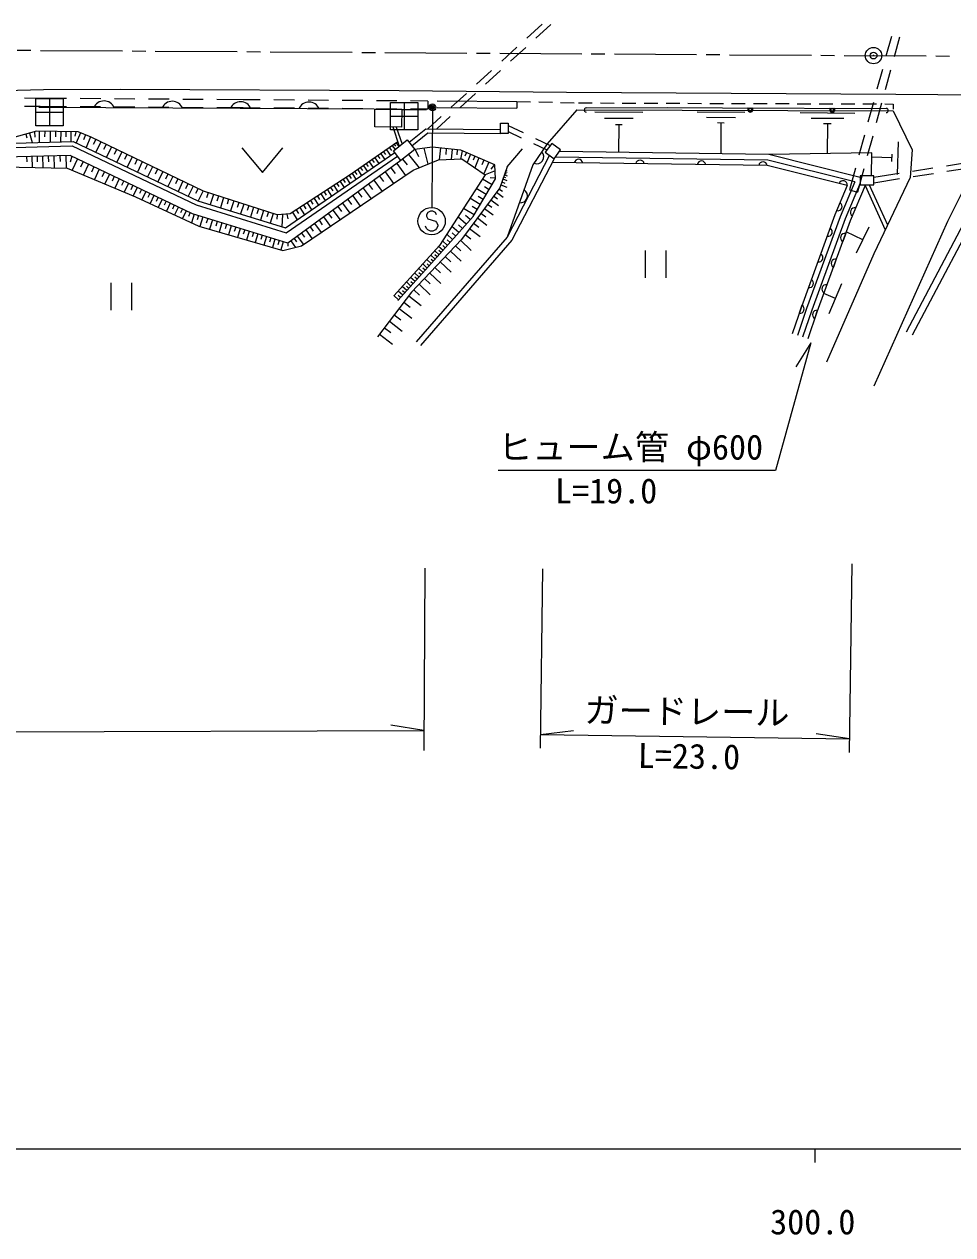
# Model space of a CAD drawing. Units: millimetres, scale not verified. Extents: x 40000 to 680000, y 20000 to 380000.
# Drawn here: x 310154 to 378088, y 198715 to 287324 of the extents above; entities that cross this region are included whole.
import ezdxf
from ezdxf.enums import TextEntityAlignment as Align

# ---------------------------------------------------------------- set-up
doc = ezdxf.new("R2010")
doc.units = ezdxf.units.MM
doc.header["$LTSCALE"] = 1000
doc.header["$PDMODE"] = 32
doc.header["$PDSIZE"] = 500
for name, color, linetype, lineweight in [('M-BGD', 7, 'Continuous', 13), ('M-BMK', 2, 'Continuous', 13), ('M-BMK-ROW', 7, 'Continuous', 13), ('M-BMK-SRVR', 7, 'Continuous', 13), ('M-STR-HTXT', 7, 'Continuous', 13), ('M-STR-STRC', 7, 'Continuous', 13), ('M-TTL-BAND', 7, 'Continuous', 25)]:
    doc.layers.add(name, color=color, linetype=linetype, lineweight=lineweight)
doc.styles.add('ＭＳ ゴシック', font='')
doc.styles.get('ＭＳ ゴシック').set_extended_font_data('MS Gothic')

msp = doc.modelspace()

# ---------------------------------------------------------------- linework, layer by layer
at = {"layer": 'M-BGD'}
for p, q in [((346929, 286311), (348036, 287324)), ((347586, 286303), (348693, 287315)), ((373593, 286428), (373198, 284981)), ((374200, 286375), (373806, 284928)), ((345085, 284623), (346192, 285636)), ((345742, 284615), (346849, 285627)), ((343241, 282935), (344348, 283948)), ((343898, 282927), (345005, 283939)), ((372935, 284016), (372541, 282569)), ((373543, 283963), (373148, 282516)), ((311325, 281898), (310166, 281901)), ((313248, 281884), (311325, 281898)), ((315748, 281866), (314248, 281877)), ((318248, 281848), (316748, 281859)), ((320748, 281831), (319248, 281841)), ((323248, 281813), (321748, 281823)), ((326171, 281792), (324248, 281806)), ((327426, 281784), (326171, 281792)), ((329926, 281767), (328426, 281777)), ((341397, 281247), (342504, 282260)), ((342054, 281239), (343161, 282251)), ((311322, 281298), (310164, 281301)), ((335759, 281099), (311224, 281239)), ((313245, 281284), (311322, 281298)), ((315745, 281266), (314245, 281277)), ((318244, 281248), (316745, 281259)), ((320744, 281231), (319244, 281241)), ((323244, 281213), (321744, 281223)), ((326167, 281192), (324244, 281206)), ((327421, 281184), (326167, 281192)), ((329921, 281167), (328421, 281177)), ((332421, 281150), (330921, 281160)), ((332425, 281750), (330925, 281760)), ((334921, 281133), (333421, 281143)), ((334925, 281733), (333425, 281743)), ((337421, 281117), (335921, 281127)), ((337425, 281717), (335925, 281727)), ((339591, 281063), (337837, 281064)), ((339676, 281102), (338421, 281110)), ((339680, 281702), (338425, 281710)), ((339680, 281702), (339676, 281102)), ((340365, 281217), (346194, 281171)), ((340369, 281717), (346198, 281671)), ((346198, 281671), (346194, 281171)), ((346198, 281671), (347198, 281647)), ((347798, 281633), (348797, 281610)), ((349397, 281595), (350397, 281572)), ((350595, 281065), (373727, 280983)), ((350710, 281564), (351710, 281561)), ((352310, 281559), (353310, 281555)), ((353910, 281553), (354910, 281549)), ((355510, 281547), (356510, 281544)), ((357110, 281542), (358110, 281538)), ((358710, 281536), (359710, 281532)), ((360310, 281530), (361310, 281527)), ((361910, 281525), (362910, 281521)), ((363510, 281519), (364510, 281516)), ((365110, 281513), (366110, 281510)), ((366710, 281508), (367710, 281504)), ((368310, 281502), (369310, 281499)), ((369910, 281497), (370910, 281493)), ((371510, 281491), (372510, 281487)), ((372278, 281604), (371883, 280157)), ((372885, 281551), (372491, 280104)), ((373110, 281485), (373729, 281483)), ((373729, 281483), (373727, 281102)), ((339672, 279668), (340660, 280572)), ((340332, 279662), (341317, 280563)), ((355403, 280856), (351903, 280883)), ((354700, 280411), (352600, 280428)), ((362884, 280859), (359384, 280885)), ((362181, 280474), (360081, 280490)), ((361373, 280090), (360883, 280094)), ((361128, 280092), (361110, 277830)), ((370920, 280797), (366920, 280827)), ((370117, 280413), (367717, 280431)), ((369194, 280030), (368634, 280034)), ((368914, 280032), (368897, 277853)), ((310271, 279280), (310347, 279001)), ((310550, 279355), (310739, 278663)), ((310897, 279450), (310926, 279064)), ((311250, 279485), (311237, 278677)), ((311655, 279479), (311648, 279074)), ((312059, 279472), (312047, 278700)), ((312445, 279466), (312439, 279080)), ((312832, 279460), (312820, 278722)), ((313201, 279454), (313195, 279085)), ((313570, 279448), (313558, 278743)), ((313922, 279442), (313850, 279131)), ((314262, 279377), (313959, 278635)), ((314633, 279225), (314482, 278854)), ((337110, 279802), (337590, 278386)), ((337375, 279799), (337798, 278550)), ((338314, 278681), (339539, 279669)), ((338512, 278430), (339675, 279368)), ((339539, 279669), (344990, 279624)), ((339675, 279368), (344987, 279324)), ((345549, 279920), (346645, 279398)), ((345549, 279477), (346521, 279014)), ((353891, 279968), (353401, 279971)), ((353646, 279970), (353630, 277935)), ((371620, 279192), (371226, 277745)), ((372228, 279139), (371833, 277692)), ((315004, 279073), (314684, 278290)), ((315387, 278893), (315203, 278512)), ((315768, 278710), (315402, 277949)), ((316148, 278527), (315965, 278146)), ((316529, 278344), (316164, 277586)), ((326075, 278275), (327575, 276475)), ((327575, 276475), (329075, 278275)), ((336870, 278285), (337018, 278072)), ((337084, 278433), (337283, 278146)), ((337227, 278533), (337327, 278389)), ((337371, 278633), (337559, 278362)), ((339381, 278245), (339683, 277078)), ((339990, 278332), (340008, 277860)), ((340602, 278267), (340511, 277403)), ((347424, 278584), (348396, 278121)), ((347548, 278968), (348644, 278446)), ((374038, 276327), (374128, 278725)), ((310325, 277630), (310336, 277252)), ((310703, 277641), (310726, 276848)), ((311100, 277652), (311111, 277256)), ((311497, 277664), (311520, 276833)), ((311912, 277675), (311924, 277260)), ((312328, 277687), (312352, 276817)), ((312763, 277700), (312775, 277264)), ((313198, 277712), (313224, 276800)), ((313640, 277658), (313518, 277236)), ((314052, 277462), (313663, 276646)), ((316908, 278161), (316725, 277782)), ((317287, 277979), (316923, 277224)), ((317664, 277797), (317482, 277420)), ((318041, 277616), (317680, 276865)), ((318417, 277435), (318236, 277059)), ((335598, 277402), (335745, 277191)), ((335809, 277548), (336103, 277125)), ((336020, 277695), (336167, 277483)), ((336232, 277842), (336527, 277417)), ((336444, 277989), (336592, 277777)), ((336657, 278137), (336953, 277710)), ((337841, 277453), (338177, 277025)), ((338269, 277788), (339037, 276810)), ((338765, 278156), (338999, 277633)), ((341035, 278221), (340989, 277789)), ((341467, 278176), (341388, 277432)), ((341838, 278136), (341799, 277765)), ((342201, 278064), (342066, 277455)), ((342508, 277932), (342396, 277672)), ((342815, 277800), (342554, 277195)), ((343117, 277670), (342987, 277367)), ((343420, 277540), (343109, 276819)), ((343780, 277384), (343625, 277024)), ((345494, 276879), (346604, 278191)), ((373633, 277543), (372167, 277598)), ((373623, 277263), (373644, 277823)), ((314460, 277267), (314265, 276859)), ((314868, 277073), (314497, 276294)), ((315257, 276888), (315072, 276498)), ((315647, 276702), (315293, 275959)), ((316018, 276525), (315841, 276154)), ((318792, 277254), (318432, 276506)), ((319167, 277074), (318987, 276700)), ((319541, 276894), (319182, 276149)), ((319913, 276715), (319734, 276343)), ((320286, 276536), (319929, 275794)), ((334344, 276530), (334488, 276322)), ((334552, 276674), (334841, 276257)), ((334760, 276819), (334905, 276611)), ((334969, 276964), (335260, 276545)), ((335178, 277110), (335324, 276900)), ((335388, 277255), (335680, 276834)), ((336557, 276507), (337177, 275660)), ((336981, 276817), (337291, 276394)), ((337405, 277127), (338047, 276249)), ((344141, 277229), (343771, 276370)), ((344616, 276593), (343876, 276299)), ((344570, 277044), (344295, 276714)), ((345367, 276530), (345483, 276487)), ((345409, 276647), (345468, 276626)), ((345452, 276765), (345490, 276751)), ((370963, 276780), (370531, 275195)), ((371570, 276727), (371110, 275037)), ((376631, 276784), (375150, 276551)), ((379101, 277172), (377619, 276939)), ((379136, 276773), (377654, 276540)), ((316390, 276349), (316052, 275639)), ((316745, 276180), (316576, 275825)), ((317100, 276011), (316778, 275333)), ((317439, 275849), (317278, 275511)), ((317778, 275688), (317470, 275041)), ((320657, 276357), (320478, 275986)), ((321028, 276179), (320672, 275440)), ((321397, 276001), (321219, 275632)), ((321766, 275824), (321412, 275088)), ((322134, 275647), (321957, 275279)), ((333035, 275665), (333183, 275437)), ((333263, 275813), (333551, 275369)), ((333485, 275957), (333629, 275735)), ((333707, 276101), (333987, 275669)), ((333923, 276241), (334063, 276025)), ((334136, 276386), (334425, 275970)), ((335344, 275620), (335633, 275225)), ((335739, 275909), (336337, 275091)), ((336148, 276208), (336447, 275799)), ((344385, 275567), (343677, 275991)), ((344643, 276045), (344233, 276083)), ((345095, 275780), (345315, 275700)), ((345175, 276001), (345468, 275894)), ((345228, 276148), (345375, 276095)), ((345281, 276295), (345477, 276224)), ((345324, 276412), (345422, 276377)), ((371978, 275578), (373313, 272629)), ((374162, 276396), (372313, 276105)), ((374196, 275996), (372313, 275701)), ((376666, 276384), (375184, 276152)), ((318101, 275534), (317947, 275211)), ((318425, 275380), (318131, 274763)), ((318734, 275233), (318587, 274924)), ((319042, 275086), (318754, 274481)), ((319345, 274942), (319201, 274639)), ((319648, 274798), (319362, 274198)), ((322502, 275470), (322149, 274737)), ((322868, 275293), (322692, 274927)), ((323234, 275117), (322886, 274393)), ((323615, 274989), (323492, 274606)), ((323997, 274867), (323759, 274122)), ((324369, 274748), (324250, 274376)), ((331606, 274739), (331767, 274491)), ((331854, 274900), (332167, 274417)), ((332095, 275056), (332252, 274815)), ((332337, 275213), (332641, 274743)), ((332572, 275365), (332724, 275130)), ((332806, 275517), (333102, 275061)), ((334186, 274774), (334744, 274011)), ((334567, 275053), (334846, 274671)), ((334949, 275331), (335526, 274541)), ((343961, 274860), (343230, 275298)), ((343742, 274494), (343376, 274713)), ((344173, 275213), (343819, 275426)), ((344495, 274752), (344775, 274545)), ((344702, 275031), (345201, 274662)), ((344887, 275280), (345136, 275095)), ((345014, 275560), (345456, 275400)), ((370531, 275195), (371110, 275037)), ((371674, 275522), (373145, 272274)), ((319948, 274655), (319805, 274355)), ((320248, 274513), (319965, 273918)), ((320545, 274371), (320403, 274074)), ((320842, 274230), (320562, 273641)), ((321136, 274090), (320996, 273795)), ((321430, 273950), (321153, 273367)), ((321722, 273811), (321583, 273519)), ((324742, 274629), (324506, 273891)), ((325111, 274511), (324993, 274142)), ((325480, 274393), (325246, 273661)), ((325846, 274276), (325729, 273910)), ((326212, 274159), (325980, 273434)), ((326575, 274043), (326459, 273681)), ((326937, 273927), (326708, 273208)), ((327297, 273813), (327182, 273453)), ((330322, 273907), (330662, 273382)), ((330585, 274077), (330755, 273815)), ((330847, 274247), (331178, 273737)), ((331102, 274413), (331268, 274157)), ((331357, 274578), (331679, 274082)), ((333094, 273975), (333354, 273620)), ((333450, 274235), (333988, 273499)), ((333818, 274504), (334087, 274136)), ((343070, 273373), (342289, 273841)), ((343522, 274128), (342767, 274581)), ((343296, 273751), (342918, 273977)), ((343825, 273846), (344451, 273383)), ((344057, 274159), (344370, 273928)), ((344289, 274472), (344847, 274059)), ((322013, 273672), (321739, 273095)), ((322302, 273535), (322165, 273246)), ((322598, 273415), (322403, 272786)), ((322912, 273317), (322814, 273003)), ((323226, 273220), (323008, 272518)), ((323577, 273111), (323468, 272760)), ((323928, 273002), (323714, 272313)), ((327657, 273698), (327429, 272984)), ((328014, 273584), (327900, 273227)), ((328371, 273470), (328145, 272762)), ((328670, 273374), (328634, 273050)), ((329039, 273404), (328991, 272500)), ((329366, 273430), (329445, 273069)), ((329783, 273557), (330132, 273017)), ((330052, 273732), (330227, 273462)), ((331721, 272972), (331963, 272640)), ((332053, 273214), (332554, 272527)), ((332396, 273465), (332647, 273121)), ((332739, 273716), (333259, 273005)), ((342487, 272677), (341884, 273213)), ((342789, 273018), (342449, 273320)), ((343305, 273145), (344007, 272625)), ((343565, 273496), (343916, 273236)), ((324273, 272895), (324166, 272550)), ((324618, 272788), (324408, 272111)), ((324956, 272683), (324851, 272345)), ((325294, 272578), (325088, 271914)), ((325627, 272475), (325524, 272143)), ((325959, 272372), (325757, 271720)), ((326285, 272271), (326184, 271945)), ((326611, 272170), (326413, 271529)), ((326932, 272070), (326832, 271750)), ((330442, 272036), (330667, 271727)), ((330750, 272262), (331218, 271622)), ((331070, 272495), (331304, 272176)), ((331390, 272729), (331874, 272067)), ((341951, 272075), (341442, 272528)), ((341725, 271820), (341470, 272047)), ((342219, 272376), (341918, 272644)), ((342723, 272359), (343509, 271777)), ((343014, 272752), (343407, 272461)), ((371502, 271541), (370299, 272138)), ((371035, 270600), (371969, 272481)), ((327252, 271971), (327057, 271342)), ((327566, 271874), (327469, 271559)), ((327881, 271776), (327689, 271159)), ((328189, 271680), (328094, 271372)), ((328498, 271585), (328310, 270978)), ((328801, 271490), (328707, 271187)), ((329104, 271396), (328920, 270801)), ((329429, 271296), (329436, 271076)), ((329658, 271463), (330005, 270987)), ((329895, 271636), (330069, 271399)), ((330133, 271810), (330584, 271193)), ((341116, 271135), (340752, 271458)), ((341499, 271566), (341068, 271948)), ((341307, 271350), (341092, 271542)), ((342078, 271505), (342857, 270770)), ((342404, 271929), (342834, 271610)), ((370253, 272009), (370038, 271421)), ((340224, 270131), (339898, 270420)), ((340510, 270452), (340188, 270738)), ((340367, 270292), (340206, 270435)), ((340792, 270771), (340474, 271053)), ((340651, 270612), (340492, 270753)), ((340954, 270953), (340772, 271115)), ((340958, 270318), (341357, 269942)), ((341334, 270717), (342123, 269973)), ((341706, 271111), (342100, 270739)), ((355594, 270760), (355594, 268760)), ((357094, 270760), (357094, 268760)), ((339343, 269150), (339014, 269447)), ((339639, 269478), (339311, 269774)), ((339491, 269314), (339327, 269462)), ((339934, 269805), (339607, 270100)), ((339787, 269642), (339623, 269789)), ((340079, 269968), (339916, 270112)), ((340200, 269515), (340604, 269134)), ((340581, 269919), (341379, 269166)), ((369566, 270131), (369351, 269544)), ((338748, 268489), (338415, 268789)), ((339046, 268820), (338715, 269119)), ((338897, 268655), (338731, 268804)), ((339195, 268985), (339030, 269134)), ((339433, 268703), (339842, 268317)), ((339819, 269111), (340627, 268349)), ((316495, 268402), (316495, 266402)), ((317995, 268402), (317995, 266402)), ((337844, 267488), (337508, 267791)), ((338147, 267823), (337811, 268125)), ((337996, 267655), (337828, 267806)), ((338448, 268157), (338114, 268458)), ((338297, 267990), (338130, 268140)), ((338598, 268323), (338431, 268473)), ((338654, 267877), (339071, 267483)), ((339047, 268294), (339865, 267522)), ((369509, 267242), (368644, 267611)), ((368879, 268252), (368664, 267665)), ((369038, 266139), (369979, 268346)), ((337541, 267151), (337203, 267456)), ((337693, 267319), (337524, 267471)), ((337936, 266975), (338397, 266623)), ((338288, 267436), (339200, 266740)), ((367052, 266755), (366847, 266164)), ((337228, 266046), (337695, 265690)), ((337584, 266513), (338507, 265809)), ((367990, 265790), (368191, 266383)), ((336511, 265107), (336984, 264747)), ((336871, 265579), (337805, 264867)), ((336151, 264635), (337096, 263914))]:
    msp.add_line(p, q, dxfattribs=at)
for points in [[(335816, 281115), (337773, 281094), (337759, 279795), (335802, 279816)], [(344987, 279324), (344987, 280073), (345549, 280073), (345549, 279324)], [(337719, 277357), (337169, 278056), (338181, 278850), (338730, 278151)], [(348277, 277966), (348913, 277480), (349398, 278117), (348762, 278602)], [(371313, 275578), (372313, 275578), (372313, 276228), (371313, 276228)]]:
    msp.add_lwpolyline(points, close=True, dxfattribs=at)
for points in [[(350595, 281065), (348413, 278562), (347376, 277024), (345494, 271746)], [(373727, 280983), (375128, 278133), (374959, 276106), (372319, 270528), (368851, 262583)], [(372333, 260855), (377727, 272896), (379361, 276178), (382098, 279632), (383333, 280837)], [(337480, 278709), (333999, 276291), (329618, 273450), (328670, 273374), (323275, 275098), (315057, 279052), (314111, 279439), (311041, 279489), (307683, 278576)], [(307683, 278576), (313724, 278747), (322845, 274406), (329259, 272416), (337270, 277928)], [(307691, 278256), (313656, 278425), (322728, 274107), (329312, 272065), (337468, 277676)], [(337494, 267099), (339960, 269834), (342997, 273252), (344645, 276001), (344595, 277033), (342099, 278109), (339989, 278332), (338730, 278151)], [(337719, 277357), (329429, 271296), (322473, 273453), (313507, 277721), (307712, 277556), (306420, 277515), (297099, 277222)], [(297272, 277001), (305100, 276955), (313300, 276799), (318307, 274688), (322936, 272539), (329066, 270759), (330436, 271092), (338620, 276637), (340462, 277401), (342166, 277459), (343876, 276299), (340530, 271115), (337195, 267447)], [(348590, 277727), (345494, 271746), (338833, 264080)], [(348913, 277480), (345827, 271519), (339135, 263818)], [(370921, 275795), (364568, 277381), (349005, 277601)], [(371313, 276109), (364620, 277780), (349307, 277996)], [(372148, 276228), (372172, 277909), (364620, 277780)], [(345494, 276879), (344938, 275348), (342135, 271565), (338497, 267710), (335999, 264436)], [(370372, 275520), (364516, 276981), (348770, 277204)], [(370921, 275795), (369842, 273217), (367391, 266515), (366723, 264545)], [(371313, 275697), (370215, 273071), (367768, 266382), (367101, 264416)], [(382166, 275871), (380483, 275792), (374676, 264793)], [(370372, 275520), (369470, 273363), (367014, 266648), (366344, 264673)], [(371674, 275522), (370587, 272925), (368146, 266249), (367480, 264288)], [(382293, 275377), (380792, 275306), (375118, 264560)]]:
    msp.add_lwpolyline(points, dxfattribs=at)
for centre, radius, start, end in [((315990, 280899), 812, 22.29305, 157.05332), ((320990, 280871), 812, 22.29305, 157.05332), ((325989, 280842), 812, 22.29305, 157.05332), ((330989, 280814), 812, 22.29305, 157.05332), ((347658, 277618), 505, 247.19593, 44.85412), ((350704, 277122), 318, 9.08196, 169.29969), ((355203, 277058), 318, 9.08196, 169.29969), ((355203, 277058), 318, 9.08196, 169.29969), ((359703, 276995), 318, 9.08196, 169.29969), ((359703, 276995), 318, 9.08196, 169.29969), ((364203, 276931), 318, 9.08196, 169.29969), ((370055, 275542), 318, 355.87357, 156.0913), ((346464, 274757), 505, 261.54417, 59.20236), ((369672, 273987), 318, 257.18809, 57.40582), ((370917, 273571), 318, 77.18809, 237.40582), ((368957, 272119), 318, 259.80029, 60.01803), ((370196, 271696), 318, 79.80029, 240.01803), ((368270, 270242), 318, 259.80029, 60.01803), ((369510, 269819), 318, 79.80029, 240.01803), ((367583, 268363), 318, 259.80029, 60.01803), ((368822, 267940), 318, 79.80029, 240.01803), ((366898, 266477), 318, 260.79835, 61.01608), ((368142, 266069), 318, 81.15459, 241.37232)]:
    msp.add_arc(centre, radius, start, end, dxfattribs=at)
at = {"layer": 'M-BMK'}
for p, q in [((309642, 285421), (310642, 285415)), ((311342, 285410), (317342, 285373)), ((318042, 285368), (319042, 285362)), ((319742, 285358), (325742, 285320)), ((326442, 285316), (327442, 285309)), ((328142, 285305), (334142, 285267)), ((334842, 285263), (335842, 285257)), ((336542, 285252), (342541, 285215)), ((343241, 285210), (344241, 285204)), ((344941, 285200), (350941, 285162)), ((351641, 285158), (352641, 285151)), ((353341, 285147), (359341, 285109)), ((360041, 285105), (361041, 285099)), ((361741, 285094), (367741, 285057)), ((368441, 285052), (369441, 285046)), ((370141, 285041), (376141, 285004)), ((376841, 284999), (377841, 284993))]:
    msp.add_line(p, q, dxfattribs=at)
at = {"layer": 'M-BMK-ROW'}
for p, q in [((311001, 279891), (311001, 281891)), ((311001, 281891), (313001, 281891)), ((312001, 281891), (312001, 279891)), ((313001, 281891), (313001, 279891)), ((311001, 280891), (313001, 280891)), ((336949, 279601), (336949, 281601)), ((336949, 281601), (338949, 281601)), ((337949, 281601), (337949, 279601)), ((338949, 281601), (338949, 279601)), ((336949, 280601), (338949, 280601)), ((313001, 279891), (311001, 279891)), ((338949, 279601), (336949, 279601))]:
    msp.add_line(p, q, dxfattribs=at)
at = {"layer": 'M-BMK-SRVR'}
msp.add_circle((372289, 285028), 600, dxfattribs=at)
msp.add_point((372289, 285028), dxfattribs=at)
at = {"layer": 'M-STR-HTXT'}
for p, q in [((340019, 281239), (339966, 273905)), ((367708, 264008), (366598, 262240)), ((339466, 247520), (339382, 234151)), ((348083, 247466), (347902, 234330)), ((370705, 247825), (370515, 234018)), ((339391, 235630), (336965, 236005)), ((214149, 235227), (339391, 235630)), ((347916, 235330), (350351, 235638)), ((347916, 235330), (370529, 235018)), ((370529, 235018), (368102, 235393))]:
    msp.add_line(p, q, dxfattribs=at)
msp.add_lwpolyline([(367708, 264008), (365125, 254655), (344825, 254655)], dxfattribs=at)
for radius in [150, 120, 90, 60, 30, 20]:
    msp.add_circle((340019, 281239), radius, dxfattribs=at)
msp.add_point((340019, 281239), dxfattribs=at)
at = {"layer": 'M-STR-STRC'}
for p, q in [((373911, 282206), (394683, 282057)), ((339686, 273544), (339596, 273362)), ((339596, 273362), (339596, 273271)), ((339596, 273271), (339686, 273089)), ((339868, 273635), (339686, 273544)), ((339686, 273089), (340232, 272907)), ((340050, 273635), (339868, 273635)), ((340232, 273544), (340050, 273635)), ((340323, 273362), (340232, 273544)), ((339596, 272362), (339505, 272544)), ((339686, 272271), (339596, 272362)), ((339868, 272180), (339686, 272271)), ((340050, 272180), (339868, 272180)), ((340232, 272271), (340050, 272180)), ((340232, 272907), (340323, 272816)), ((340323, 272362), (340232, 272271)), ((340323, 272816), (340414, 272635)), ((340414, 272544), (340323, 272362)), ((340414, 272635), (340414, 272544))]:
    msp.add_line(p, q, dxfattribs=at)
for points in [[(257906, 279857), (286453, 281387), (295576, 281872), (304077, 282303), (307725, 282448), (311566, 282553)], [(311566, 282553), (317178, 282578), (337586, 282461), (349825, 282353), (373911, 282206)], [(351273, 281195), (357232, 281226), (361237, 281206), (373222, 281161)]]:
    msp.add_lwpolyline(points, dxfattribs=at)
for centre, radius in [((363273, 281086), 112), ((363273, 281086), 100), ((369273, 281063), 112), ((369273, 281063), 100), ((339959, 272907), 1000)]:
    msp.add_circle(centre, radius, dxfattribs=at)
for centre, radius, start, end in [((351274, 281045), 150, 90.30272, 270.30272), ((363273, 281086), 188, 142.91322, 36.65301), ((363273, 281086), 150, 131.19274, 48.37349), ((369273, 281063), 188, 142.91322, 36.65301), ((369273, 281063), 150, 131.19274, 48.37349), ((373221, 281011), 150, 269.78311, 89.78311)]:
    msp.add_arc(centre, radius, start, end, dxfattribs=at)
at = {"layer": 'M-TTL-BAND'}
for p, q in [((40000, 205000), (579000, 205000)), ((40000, 205000), (579000, 205000)), ((368000, 205000), (368000, 204000))]:
    msp.add_line(p, q, dxfattribs=at)

# ---------------------------------------------------------------- texts
at = {"layer": 'M-STR-HTXT', "style": 'ＭＳ ゴシック'}
msp.add_text('ヒューム管 φ600', height=1833, dxfattribs=at).set_placement((344825, 254905), align=Align.BOTTOM_LEFT)
msp.add_text('L=19.0', height=1833, dxfattribs=at).set_placement((348985, 254083), align=Align.TOP_LEFT)
msp.add_text('ガードレール', height=1833, rotation=359.21, dxfattribs=at).set_placement((358623, 235558), align=Align.BOTTOM_CENTER)
msp.add_text('L=23.0', height=1833, rotation=359.21, dxfattribs=at).set_placement((358802, 234666), align=Align.TOP_CENTER)
at = {"layer": 'M-TTL-BAND', "style": 'ＭＳ ゴシック'}
msp.add_text('300.0', height=1833, dxfattribs=at).set_placement((367844, 198195), align=Align.BOTTOM_CENTER)

doc.saveas('drawing.dxf')
